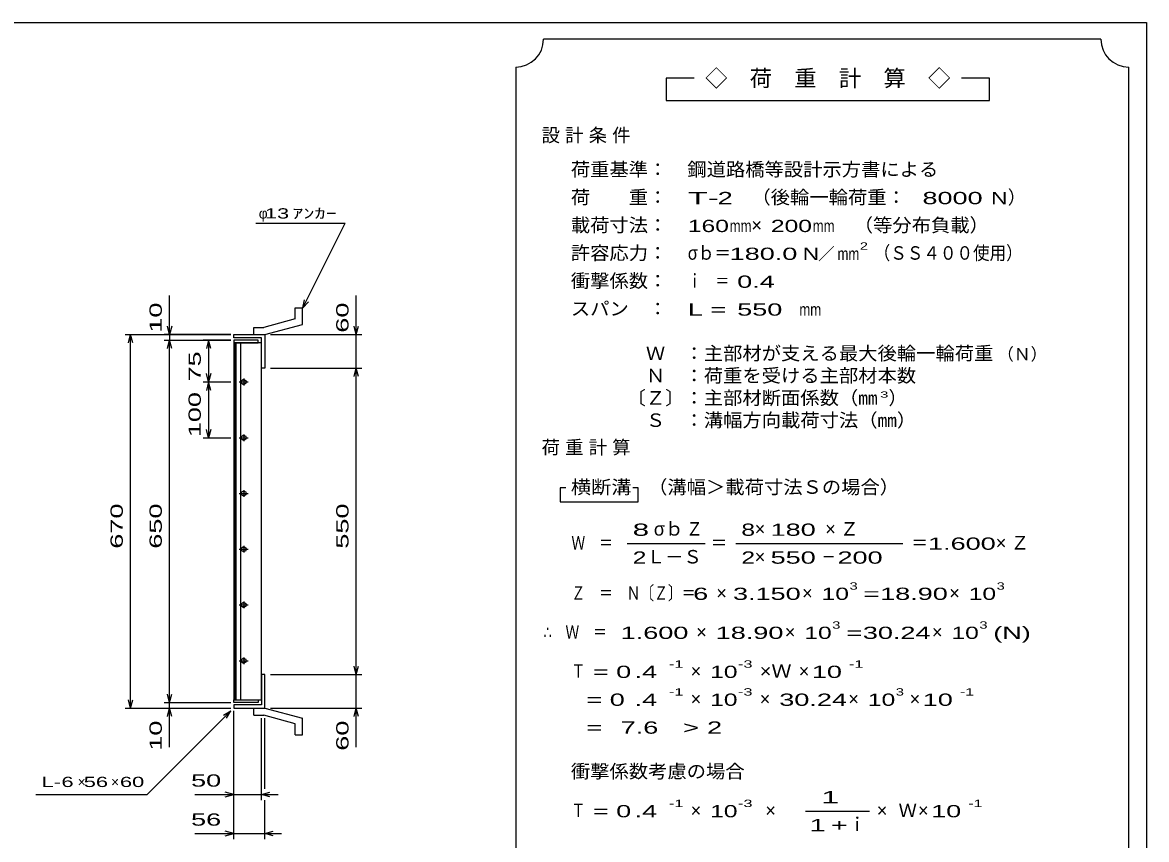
# Model space of a CAD drawing. Units: millimetres, scale not verified. Extents: x -1820 to 1736, y -1282 to 1048.
# Drawn here: x -281 to 1736, y -417 to 1048 of the extents above; entities that cross this region are included whole.
import ezdxf
from ezdxf.enums import TextEntityAlignment as Align

# ---------------------------------------------------------------- set-up
doc = ezdxf.new("R2010")
doc.units = ezdxf.units.MM
doc.header["$LTSCALE"] = 10
for name, color, linetype, lineweight in [('0_2', 150, 'Continuous', 25), ('16', 3, 'Continuous', 25), ('19', 6, 'Continuous', 25), ('22', 2, 'Continuous', 25)]:
    doc.layers.add(name, color=color, linetype=linetype, lineweight=lineweight)
doc.styles.add('ベクトル', font='')
doc.styles.get('ベクトル').set_extended_font_data('ベクトル')

msp = doc.modelspace()

# ---------------------------------------------------------------- linework, layer by layer
at = {"layer": '0_2'}
for p, q in [((-1724, 1048.5), (1736, 1048.5)), ((1736, 1048.5), (1736, -1151.5))]:
    msp.add_line(p, q, dxfattribs=at)
at = {"layer": '16'}
for p, q in [((142, 478.5), (98, 478.5)), ((98, 478.5), (98, 474)), ((98, 474), (142, 474)), ((98, 474), (98, -167)), ((148, 474), (98, 474)), ((99.5, 474), (99.5, -167)), ((102.5, -167), (102.5, 474)), ((110, 474), (110, -167)), ((142, 474), (142, 478.5)), ((148, -167), (148, 474)), ((108, 403.5), (124, 403.5)), ((118, 406.5), (114, 406.5)), ((116, 409.5), (116, 397.5)), ((114, 400.5), (118, 400.5)), ((108, 303.5), (124, 303.5)), ((118, 306.5), (114, 306.5)), ((116, 309.5), (116, 297.5)), ((114, 300.5), (118, 300.5)), ((108, 203.5), (124, 203.5)), ((118, 206.5), (114, 206.5)), ((116, 209.5), (116, 197.5)), ((114, 200.5), (118, 200.5)), ((108, 103.5), (124, 103.5)), ((118, 106.5), (114, 106.5)), ((116, 109.5), (116, 97.5)), ((114, 100.5), (118, 100.5)), ((108, 3.5), (124, 3.5)), ((118, 6.5), (114, 6.5)), ((114, 0.5), (118, 0.5)), ((116, 9.5), (116, -2.5)), ((108, -96.5), (124, -96.5)), ((118, -93.5), (114, -93.5)), ((114, -99.5), (118, -99.5)), ((116, -90.5), (116, -102.5)), ((98, -167), (142, -167)), ((98, -171.5), (98, -167)), ((98, -167), (148, -167)), ((142, -171.5), (98, -171.5)), ((142, -167), (142, -171.5))]:
    msp.add_line(p, q, dxfattribs=at)
for centre, radius, start, end in [((114, 403.5), 3, 90, 270), ((116, 403.5), 4, 46.6, 133.4), ((118, 403.5), 3, 270, 90), ((116, 403.5), 4, 226.6, 313.4), ((114, 303.5), 3, 90, 270), ((116, 303.5), 4, 46.6, 133.4), ((118, 303.5), 3, 270, 90), ((116, 303.5), 4, 226.6, 313.4), ((114, 203.5), 3, 90, 270), ((116, 203.5), 4, 46.6, 133.4), ((118, 203.5), 3, 270, 90), ((116, 203.5), 4, 226.6, 313.4), ((114, 103.5), 3, 90, 270), ((116, 103.5), 4, 46.6, 133.4), ((118, 103.5), 3, 270, 90), ((116, 103.5), 4, 226.6, 313.4), ((114, 3.5), 3, 90, 270), ((116, 3.5), 4, 46.6, 133.4), ((116, 3.5), 4, 226.6, 313.4), ((118, 3.5), 3, 270, 90), ((114, -96.5), 3, 90, 270), ((116, -96.5), 4, 46.6, 133.4), ((116, -96.5), 4, 226.6, 313.4), ((118, -96.5), 3, 270, 90)]:
    msp.add_arc(centre, radius, start, end, dxfattribs=at)
at = {"layer": '19'}
for p, q in [((208.61, 536.62), (221.61, 536.62)), ((208.61, 516.6), (208.61, 536.62)), ((221.61, 506.62), (221.61, 536.62)), ((208.61, 516.6), (152.28, 501.51)), ((154, 488.5), (221.61, 506.62)), ((98, 482.5), (98, 488.5)), ((98, 488.5), (154, 488.5)), ((133.99, 501.51), (152.28, 501.51)), ((133.99, 488.51), (133.99, 501.51)), ((134, 488.5), (154, 488.5)), ((154, 488.5), (154, 428.5)), ((148, 482.5), (98, 482.5)), ((148, 428.5), (148, 482.5)), ((154, 428.5), (148, 428.5)), ((154, -121.5), (148, -121.5)), ((148, -121.5), (148, -175.5)), ((154, -181.5), (154, -121.5)), ((98, -175.5), (98, -181.5)), ((148, -175.5), (98, -175.5)), ((98, -181.5), (154, -181.5)), ((133.99, -194.51), (133.99, -181.51)), ((134, -181.5), (154, -181.5)), ((154, -181.5), (221.61, -199.62)), ((133.99, -194.51), (152.28, -194.51)), ((208.61, -209.6), (152.28, -194.51)), ((221.61, -229.62), (221.61, -199.62)), ((208.61, -229.62), (208.61, -209.6)), ((208.61, -229.62), (221.61, -229.62))]:
    msp.add_line(p, q, dxfattribs=at)
at = {"layer": '22', "color": 4}
for p, q in [((1654, 1018.5), (654, 1018.5)), ((604, 968.5), (604, -581.5)), ((1704, -581.5), (1704, 968.5)), ((924, 948.5), (874, 948.5)), ((874, 948.5), (874, 908.5)), ((1454, 948.5), (1404, 948.5)), ((1454, 908.5), (1454, 948.5)), ((874, 908.5), (1454, 908.5)), ((138, 688.5), (298, 688.5)), ((222, 536.5), (298, 688.5)), ((-17, 488.5), (-17, 558.5)), ((222, 536.5), (225, 551.1)), ((222, 536.5), (232, 547.5)), ((318, 488.5), (318, 558.5)), ((-97, 488.5), (93, 488.5)), ((-91, 473.5), (-87, 488.5)), ((-83, 473.5), (-87, 488.5)), ((-87, -181.5), (-87, 488.5)), ((93, 488.5), (-27, 488.5)), ((-17, 488.5), (-21, 503.5)), ((-13, 503.5), (-17, 488.5)), ((-17, 488.5), (-17, 478.5)), ((164, 488.5), (328, 488.5)), ((318, 488.5), (314, 503.5)), ((318, 488.5), (322, 503.5)), ((318, 428.5), (318, 488.5)), ((-27, 478.5), (93, 478.5)), ((-21, 463.5), (-17, 478.5)), ((-13, 463.5), (-17, 478.5)), ((-17, -171.5), (-17, 478.5)), ((93, 478.5), (43, 478.5)), ((53, 478.5), (49, 463.5)), ((57, 463.5), (53, 478.5)), ((53, 478.5), (53, 403.5)), ((164, 428.5), (328, 428.5)), ((314, 413.5), (318, 428.5)), ((322, 413.5), (318, 428.5)), ((318, -121.5), (318, 428.5)), ((43, 403.5), (93, 403.5)), ((53, 403.5), (49, 418.5)), ((53, 403.5), (49, 388.5)), ((57, 418.5), (53, 403.5)), ((57, 388.5), (53, 403.5)), ((53, 403.5), (53, 303.5)), ((43, 303.5), (93, 303.5)), ((53, 303.5), (49, 318.5)), ((57, 318.5), (53, 303.5)), ((694, 213.5), (684, 213.5)), ((684, 213.5), (684, 188.5)), ((824, 213.5), (814, 213.5)), ((824, 188.5), (824, 213.5)), ((684, 188.5), (824, 188.5)), ((804, 113.5), (944, 113.5)), ((999, 113.5), (1299, 113.5)), ((318, -121.5), (314, -106.5)), ((318, -121.5), (322, -106.5)), ((164, -121.5), (328, -121.5)), ((318, -181.5), (318, -121.5)), ((-17, -171.5), (-21, -156.5)), ((-17, -171.5), (-13, -156.5)), ((-97, -181.5), (93, -181.5)), ((-87, -181.5), (-91, -166.5)), ((-87, -181.5), (-83, -166.5)), ((-27, -171.5), (93, -171.5)), ((-27, -181.5), (93, -181.5)), ((-21, -196.5), (-17, -181.5)), ((-17, -181.5), (-17, -171.5)), ((-13, -196.5), (-17, -181.5)), ((-17, -251.5), (-17, -181.5)), ((164, -181.5), (328, -181.5)), ((314, -196.5), (318, -181.5)), ((322, -196.5), (318, -181.5)), ((318, -251.5), (318, -181.5)), ((-57, -336.5), (93, -186.5)), ((80, -194.5), (93, -186.5)), ((85, -199.5), (93, -186.5)), ((98, -346.5), (98, -186.5)), ((98, -416.5), (98, -186.5)), ((148, -346.5), (148, -199.5)), ((154, -326.5), (154, -199.5)), ((-257, -336.5), (-57, -336.5)), ((28, -336.5), (98, -336.5)), ((98, -336.5), (83, -332.5)), ((83, -340.5), (98, -336.5)), ((98, -336.5), (148, -336.5)), ((148, -336.5), (163, -332.5)), ((163, -340.5), (148, -336.5)), ((148, -336.5), (178, -336.5)), ((154, -416.5), (154, -346.5)), ((1124, -366.5), (1239, -366.5)), ((98, -406.5), (83, -402.5)), ((154, -406.5), (169, -402.5)), ((28, -406.5), (98, -406.5)), ((83, -410.5), (98, -406.5)), ((98, -406.5), (154, -406.5)), ((169, -410.5), (154, -406.5)), ((154, -406.5), (184, -406.5))]:
    msp.add_line(p, q, dxfattribs=at)
for centre, start, end in [((604, 1018.5), 270, 0), ((1704, 1018.5), 180, 270)]:
    msp.add_arc(centre, 50, start, end, dxfattribs=at)

# ---------------------------------------------------------------- texts
at = {"layer": '22', "style": 'ベクトル'}
for s, height, p in [('◇\u3000荷\u3000重\u3000計\u3000算\u3000◇', 29.33, (944, 948.5)), ('）', 24.19, (1487, 735)), ('φ', 18.33, (143, 706)), ('×', 24.19, (1027, 685)), ('／', 21.99, (1146.5, 633.5)), ('（Ｎ）', 21.99, (1468, 453.5)), ('）', 24.19, (1273, 375)), ('σｂ', 24.19, (852, 140)), ('×', 24.19, (1033, 140)), ('Ｌ－Ｓ', 24.19, (839, 90)), ('×', 24.19, (1033, 90)), ('×', 24.19, (964, 25)), ('×', 24.19, (1118, 25)), ('×', 24.19, (1382, 25)), ('×', 24.19, (928, -45)), ('×', 24.19, (1087, -45)), ('×', 24.19, (1351, -45)), ('×', 24.19, (918, -115)), ('×', 24.19, (1112, -115)), ('×', 24.19, (918, -165)), ('×', 24.19, (1042, -165)), ('×', 24.19, (1201, -165)), ('×', 24.19, (1311, -165)), ('×', 18.33, (-182, -314)), ('×', 18.33, (-122, -314)), ('×', 24.19, (918, -365)), ('×', 24.19, (1052, -365)), ('×', 24.19, (1252, -365)), ('Ｗ', 24.19, (1291, -365)), ('×', 24.19, (1326, -365)), ('ｉ', 24.19, (1200.5, -390))]:
    msp.add_text(s, height=height, dxfattribs=at).set_placement(p, align=Align.MIDDLE_LEFT)
for s, height, width, p in [('荷重基準：\u3000', 24.19, 1.05, (703, 785)), ('鋼道路橋等設計示方書による', 24.19, 1.05, (912, 785)), ('荷\u3000\u3000重：\u3000', 24.19, 1.05, (703, 735)), ('（後輪一輪荷重：', 24.19, 1.05, (1027, 735)), ('T-', 21.99, 2, (913, 733.5)), (' 2 ', 21.99, 1.65, (953, 733.5)), ('  8000', 21.99, 1.65, (1307, 733.5)), ('N', 21.99, 1.4, (1457, 733.5)), (' 13 ', 18.33, 1.6, (143, 706)), ('ｱﾝｶｰ', 18.33, 1.6, (203, 706)), ('載荷寸法：\u3000', 24.19, 1.05, (703, 685)), ('160', 21.99, 1.5, (913, 683.5)), ('mm', 21.99, 0.8, (988, 683.5)), ('200', 21.99, 1.5, (1062, 683.5)), ('mm', 21.99, 0.8, (1137, 683.5)), ('\u3000（等分布負載）', 24.19, 1.05, (1176, 685)), ('許容応力：\u3000', 24.19, 1.05, (703, 635)), ('σｂ＝', 24.19, 0.9, (913, 635)), ('2', 13.2, 1.5, (1221.5, 647.5)), ('（ＳＳ４００使用）', 24.19, 0.9, (1246.5, 635)), ('180.0', 21.99, 1.65, (988, 633.5)), ('N', 21.99, 1.4, (1119, 633.5)), ('mm', 21.99, 0.8, (1181.5, 633.5)), ('衝撃係数：\u3000', 24.19, 1.05, (703, 585)), ('ｉ\u3000＝', 24.19, 0.75, (913, 585)), (' 0.4', 21.99, 1.65, (988, 583.5)), ('スパン\u3000：\u3000', 24.19, 1.05, (703, 535)), (' 550 ', 21.99, 1.65, (988, 533.5)), ('L =', 21.99, 1.65, (913, 533.5)), ('mm', 21.99, 0.8, (1113, 533.5)), ('\u3000Ｗ\u3000：主部材が支える最大後輪一輪荷重', 24.19, 1.05, (803, 455)), ('\u3000Ｎ\u3000：荷重を受ける主部材本数', 24.19, 1.05, (803, 415)), ('〔Ｚ〕：主部材断面係数（㎜', 24.19, 1.05, (803, 375)), ('3', 11, 1.8, (1258, 381)), ('\u3000Ｓ\u3000：溝幅方向載荷寸法（㎜）', 24.19, 1.05, (803, 335)), ('横断溝', 24.19, 1.1, (703, 215)), ('\u3000（溝幅＞載荷寸法Ｓの場合）', 24.19, 1.05, (807, 215)), ('8', 21.99, 1.8, (814, 138.5)), ('Ｚ', 24.19, 0.9, (910, 140)), ('8', 21.99, 1.5, (1009, 138.5)), (' 180 ', 21.99, 1.65, (1048, 138.5)), ('Ｗ\u3000＝', 24.19, 0.75, (704, 115)), ('1.600', 21.99, 1.65, (1344, 113.5)), ('＝', 24.19, 0.9, (954, 115)), ('＝', 24.19, 0.9, (1314, 115)), ('2', 21.99, 1.5, (814, 88.5)), ('2', 21.99, 1.5, (1009, 88.5)), (' 550 ', 21.99, 1.65, (1048, 88.5)), ('－', 24.19, 0.75, (1153, 90)), (' 200 ', 21.99, 1.65, (1168, 88.5)), ('Ｚ\u3000＝\u3000Ｎ〔Ｚ〕＝', 24.19, 0.75, (704, 25)), ('3', 13.2, 1.5, (1203, 37.5)), ('3', 13.2, 1.5, (1467, 37.5)), (' 6 ', 21.99, 1.65, (909, 23.5)), ('3.150', 21.99, 1.65, (994, 23.5)), ('10', 21.99, 1.5, (1153, 23.5)), ('=', 21.99, 1.7, (1228, 23.5)), ('18.90', 21.99, 1.65, (1258, 23.5)), ('10', 21.99, 1.5, (1417, 23.5)), ('∴\u3000Ｗ\u3000＝', 24.19, 0.75, (654, -45)), (' 1.600', 21.99, 1.65, (779, -46.5)), ('18.90', 21.99, 1.65, (963, -46.5)), ('10', 21.99, 1.5, (1122, -46.5)), ('3', 13.2, 1.5, (1172, -32.5)), ('30.24', 21.99, 1.65, (1227, -46.5)), ('10', 21.99, 1.5, (1386, -46.5)), ('3', 13.2, 1.5, (1436, -32.5)), ('(N)', 21.99, 1.65, (1461, -46.5)), ('=', 21.99, 1.7, (1197, -46.5)), ('-1', 13.2, 1.65, (879, -102.5)), ('-3', 13.2, 1.65, (1003, -102.5)), ('-1', 13.2, 1.65, (1202, -102.5)), ('Ｔ', 24.19, 0.75, (704, -115)), (' = 0', 21.99, 1.65, (729, -116.5)), (' .4 ', 21.99, 1.65, (804, -116.5)), ('10', 21.99, 1.5, (953, -116.5)), ('×Ｗ', 24.19, 1.1, (1042, -115)), (' 10 ', 21.99, 1.65, (1122, -116.5)), ('  = 0', 21.99, 1.65, (704, -166.5)), (' .4 ', 21.99, 1.65, (804, -166.5)), ('-1', 13.2, 1.65, (879, -152.5)), ('10', 21.99, 1.5, (953, -166.5)), ('-3', 13.2, 1.65, (1003, -152.5)), ('30.24', 21.99, 1.65, (1077, -166.5)), ('10', 21.99, 1.5, (1236, -166.5)), ('3', 13.2, 1.5, (1286, -152.5)), (' 10 ', 21.99, 1.65, (1321, -166.5)), ('-1', 13.2, 1.65, (1401, -152.5)), ('  =', 21.99, 1.65, (704, -216.5)), (' 7.6', 21.99, 1.65, (779, -216.5)), ('>', 21.99, 1.7, (904, -216.5)), (' 2 ', 21.99, 1.65, (934, -216.5)), ('衝撃係数考慮の場合', 24.19, 1.05, (703, -295)), (' 50 ', 21.99, 1.65, (8, -311.5)), ('L-', 18.33, 1.6, (-247, -314)), (' 6 ', 18.33, 1.6, (-222, -314)), (' 56 ', 18.33, 1.6, (-182, -314)), (' 60 ', 18.33, 1.6, (-117, -314)), ('Ｔ', 24.19, 0.75, (704, -365)), (' = 0', 21.99, 1.65, (729, -366.5)), (' .4 ', 21.99, 1.65, (804, -366.5)), ('-1', 13.2, 1.65, (879, -352.5)), ('10', 21.99, 1.5, (953, -366.5)), ('-3', 13.2, 1.65, (1003, -352.5)), (' 10 ', 21.99, 1.65, (1336, -366.5)), ('-1', 13.2, 1.65, (1416, -352.5)), (' 56 ', 21.99, 1.65, (8, -381.5))]:
    msp.add_text(s, height=height, dxfattribs=dict(at, width=width)).set_placement(p, align=Align.MIDDLE_LEFT)
at = {"layer": '22', "style": 'ベクトル', "width": 1.65}
for s, p in [(' 10 ', (-42, 478.5)), (' 60 ', (293, 478.5)), (' 75 ', (28, 391)), (' 100 ', (28, 291)), (' 670 ', (-112, 91)), (' 650 ', (-42, 91)), (' 550 ', (293, 91)), (' 10 ', (-42, -271.5)), (' 60 ', (293, -271.5))]:
    msp.add_text(s, height=21.99, rotation=90, dxfattribs=at).set_placement(p, align=Align.MIDDLE_LEFT)
at = {"layer": '22', "attachment_point": 4, "style": 'ベクトル'}
for s, insert, char_height in [('\\T1.28;設計条件', (650.5, 845), 24.19), ('\\T1.28;荷重計算', (650.5, 285), 24.19), ('\\T1.42;×Ｚ', (1159.5, 140), 24.19), ('\\T1.42;×Ｚ', (1465.5, 115), 24.19), ('\\T1.25;\\W2;\\~1\\~', (1131.5, -341.5), 21.99), ('\\T1.33;\\W1.75;1+', (1131.5, -391.5), 21.99)]:
    msp.add_mtext(s, dxfattribs=dict(at, insert=insert, char_height=char_height))

doc.saveas('drawing.dxf')
